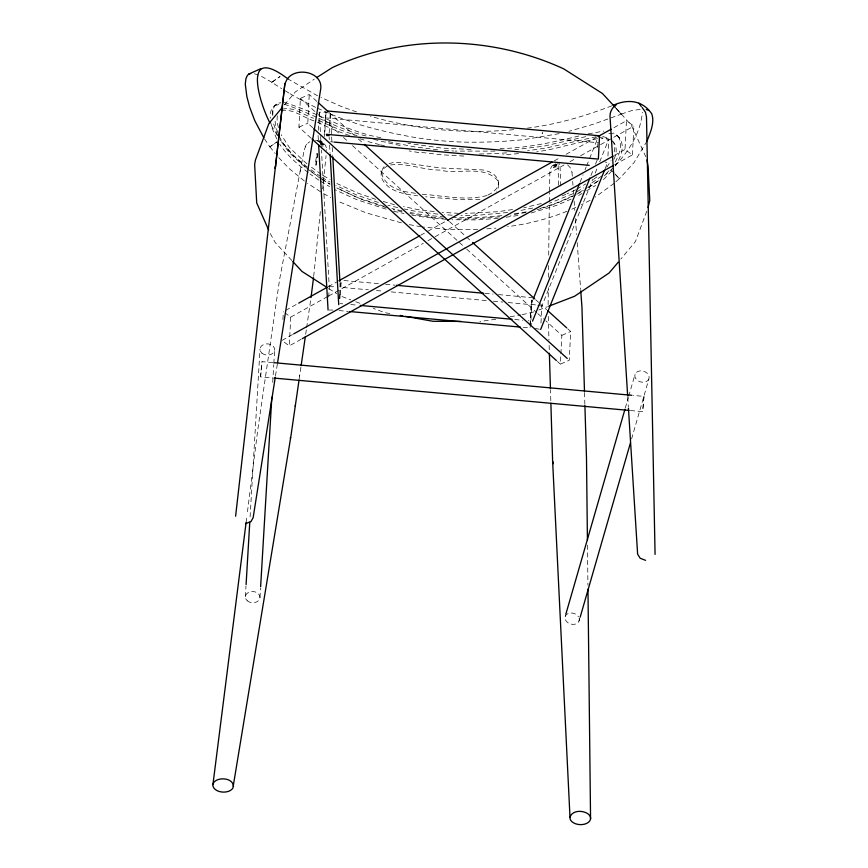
<?xml version="1.0" encoding="UTF-8"?>
<svg xmlns="http://www.w3.org/2000/svg" width="868" height="868" viewBox="0 0 868 868"><rect width="100%" height="100%" fill="white"/><g stroke="black" fill="none" stroke-linecap="round" stroke-linejoin="round"><path stroke-width="0.65" stroke-dasharray="4.34 3.25" d="M548.12 304.592L548.326 287.634M548.446 277.272L548.587 265.554M548.706 255.138L549.325 203.047M549.346 201.745L549.455 192.577M549.466 191.242L549.943 169.965L551.712 166.331L554.619 163.976M326.607 150.392L326.618 149.621M269.861 146.898L277.022 141.853L269.861 146.898L264.48 138.815M271.771 82.297L279.952 76.59L271.771 82.297L281.688 88.634M272.791 115.542L272.975 109.173L275.004 105.538L278.53 103.14L280.928 102.782M614.87 173.839L619.405 178.743L613.058 171.853M621.314 114.142L615.868 108.261L621.314 114.142L593.56 124.157L568.92 131.328M282.935 319.543L283.337 311.688M310.95 138.045L298.928 127.151L300.382 98.366L309.247 94.482L317.254 101.74M301.12 339.301L289.283 345.887L290.747 317.102L285.453 313.239M312.795 127.802L307.782 123.267L309.247 94.482M318.35 130.319L319.272 112.189L326.585 112.232M324.22 134.681L325.945 112.026M326.053 112.156L324.589 136.504M329.189 132.978L330.241 112.254L331.934 142.016M328.722 297.073L329.243 286.711L321.442 150.066M339.822 294.556L339.985 282.718M340.516 294.523L341.233 280.277M530.001 325.359L531.748 299.992M530.142 324.838L531.194 304.104L532.702 300.339M531.965 300.252L530.912 320.976L528.221 320.737M540.981 322.994L541.827 306.154L592.692 179.361M567.694 328.755L570.699 331.478L569.245 360.263L560.392 364.148L560.858 354.99M560.923 353.677L561.846 335.363L545.82 320.834M597.651 147.495L597.846 143.611M607.947 156.023L608.804 139.184L598.171 137.133M614.663 164.768L632.414 154.895L625.003 149.48L626.468 120.695L612.265 128.594M632.414 154.895L633.868 126.11L626.468 120.695M245.362 596.739L246.002 585.911M250.093 516.883L260.02 349.066M259.977 597.531L260.541 588.048M272.715 382.343L273.756 364.744M273.832 363.399L274.635 349.858M542.261 132.999L542.218 133.65L542.316 132.392M272.216 114.37L272.975 109.433M554.305 166.992L553.437 167.329L556.247 166.819L553.6 167.285M313.684 276.382L320.585 209.09M322.657 188.898L326.064 155.654M555.292 165.972L556.236 165.81L553.73 166.092M246.1 522.493L246.783 517.111M247.467 511.74L257.622 430.973L279.615 279.377L300.502 169.51M316.299 165.245L317.851 153.744M317.363 153.593L315.757 165.072L315.203 164.898L316.831 153.43M299.612 376.126L299.742 375.193M299.178 379.088L300.946 366.958M305.688 334.223L306.447 328.983M306.643 327.681L310.82 298.874M340.885 282.599L340.191 287.243L368.412 289.814M275.481 375.952L277.359 364.028M614.175 151.867L614.761 148.341L613.98 143.415L611.452 139.694M300.133 171.463L304.234 149.806M320.834 144.598L321.713 144.533L320.78 144.359M304.223 149.784L306.632 144.186L309.778 141.701M630.385 410.531L642.526 411.638L642.776 410.976L643.98 396.405L633.184 395.417M317.872 141.506C320.628 138.988 326.596 145.01 326.509 148.851M565.263 616.204L566.012 613.6M625.34 407.927L628.345 397.511M628.725 396.209L635.105 374.075M579.01 621.163L579.77 618.558M631.589 438.915L648.863 379.034A7.324 5.566 16.1 0 0 640.4 370.853A7.324 5.566 16.1 0 0 636.7 379.783A7.324 5.566 16.1 0 0 648.863 379.034M646.736 211.239L635.517 241.445L620.87 259.044M381.356 172.482L382.126 170.421M580.041 182.334L583.068 174.793M585.075 169.781L586.084 167.264M586.594 166.005L589.112 159.734M589.611 158.475L597.672 138.392M530.012 327.42L532.03 322.397M590.945 175.52L593.462 169.238M595.481 164.215L596.989 160.45L599.647 160.96M595.209 173.079L597.726 166.808M599.745 161.784L608.804 139.184L601.481 138.468M605.105 168.783L607.622 162.5L604.963 161.99M613.958 159.256C616.649 153.734 617.604 146.291 612.96 141.517M615.238 161.969C619.231 154.699 622.595 145.585 618.938 137.491C625.915 145.824 620.392 157.998 615.369 165.842M647.061 141.017L633.976 162.663L619.405 178.743M555.672 165.126L556.605 165.104L554.142 165.007L555.759 164.963M317.645 141.017L318.317 140.497L315.485 140.236M606.83 167.166L611.083 160.667M305.135 146.453L305.579 145.791M306.22 144.804L306.632 144.186M320.129 141.007L318.513 141.777L320.184 141.028M284.422 104.844L295.359 91.921L314.292 79.162M605.842 174.132L610.28 169.227M611.777 171.05L602.848 180.186M615.076 165.907C628.671 151.086 640.823 132.761 642.331 112.222M604.323 175.878L613.329 167.774M556.377 164.377C558.927 165.018 552.482 163.531 556.551 164.226M615.9 181.748L619.416 178.613M276.599 104.127C271.641 106.862 269.395 112.797 270.317 118.243M601.676 176.009L590.338 183.94M614.143 183.322L595.285 197.101M596.967 176.898L592.443 180.056M272.877 362.585L261.984 361.674L260.574 375.464L260.628 376.842L272.78 377.949M260.628 376.842L262.082 361.598M643.98 396.405L642.635 411.562M588.645 187.705L599.387 180.143M387.28 166.048L383.385 168.772A22.872 13.682 20.3 0 0 382.3 179.502C389.211 192.078 404.879 194.139 417.627 195.843M597.759 181.184L587.625 187.499M322.267 142.07L319.446 142.265L322.212 142.037M578.696 192.794L586.508 188.161M578.674 195.452L582.07 193.445M586.584 190.776L595.632 185.448M576.829 189.137L585.759 183.951M576.797 191.785L583.567 187.857M285.702 310.375L297.54 303.789M328.299 286.668L336.578 282.057M420.589 235.293L426.503 231.995M427.685 231.344L445.436 221.459M554.283 160.873L560.207 157.575M566.12 154.287L596.88 137.166M290.747 317.102L327.42 296.682M328.603 296.021L423.259 243.333M427.989 240.707L433.913 237.409M435.096 236.747L564.059 164.963M569.972 161.676L575.896 158.377M580.627 155.741L633.868 126.11M292.527 334.549L281.883 340.473L289.283 345.887M614.36 155.405L625.003 149.48M590.066 200.356L581.43 204.707M558.157 164.019L557.365 163.781M575.723 189.788L566.956 193.824M575.495 194.833C563.256 201.137 550.312 206.063 537.053 209.731M576.688 194.248L583.849 190.678M274.624 105.603L281.438 103.965M575.788 207.419L570.33 209.882M487.87 195.094L492.069 192.815L496.095 189.04A23.024 14.17 -5.9 0 0 497.212 178.027L493.935 174.403L488.966 171.625L482.988 169.954L440 167.915L402.481 162.566L393.215 162.49L388.007 163.976M298.928 127.151L307.782 123.267M561.846 335.363L570.699 331.478M572.544 196.016L555.629 203.34L539.788 208.526M571.144 199.087L556.464 205.412L530.793 213.083M562.073 195.908L565.741 194.345M572.869 193.748L549.509 203.231M566.945 211.239C547.979 219.018 527.928 224.052 507.606 226.646M533.787 311.927L522.156 314.704M538.746 310.028L547.426 306.719M321.095 142.938C324.795 142.363 318.382 143.448 320.976 142.753M621.314 114.077L631.296 110.735L642.287 109.032M611.788 105.831C584.576 116.269 556.399 124.547 527.418 128.117M486.905 195.539C465.812 201.105 443.407 195.701 422.065 194.193M541.241 203.557L523.74 207.821M532.659 208.06L518.239 210.913M588.222 133.846L603.803 131.133M585.781 136.656L543.205 146.258L514.789 149.697M578.923 135.983C553.014 142.363 526.843 148.027 500.033 148.656M390.633 164.974C407.07 162.696 423.237 170.128 439.729 170.052C458.141 174.978 482.923 164.475 497.418 180.186A22.872 14.083 -5.8 0 1 496.322 191.188M559.209 133.629L524.305 139.564A382.701 300.578 1.7 0 1 461.993 142.07A316.256 248.432 1.7 0 1 419.331 138.186A382.701 300.621 1.7 0 1 359.124 124.515L337.251 116.898L316.701 107.892M597.585 138.641L567.195 145.336A224.009 175.911 1.7 0 1 536.663 151.857M596.273 136.732L546.037 148.016L527.484 150.793M526.171 211.857L512.435 214.114M525.965 212.486L510.417 215.199M282.263 109.216C293.46 106.232 303.344 115.021 313.424 118.189M281.46 110.562C293.232 108.467 303.377 117.657 314.075 120.902M495.758 319.25L479.885 321.518M510.276 316.755L520.833 314.932M480.015 199.358L460.3 199.727L425.602 196.786M321.561 143.795L323.189 143.969L320.628 143.6L321.529 143.621M512.587 209.557L498.091 211.683L465.389 213.441M507.617 212.476L476.413 215.405L460.941 215.568M501.878 215.655L476.228 217.781L453.411 217.64M506.131 217.217L519.422 215.286M554.402 165.929L555.303 165.821M499.729 216.837L473.765 218.931L454.648 218.92M498.156 218.378L476.304 219.929L451.978 219.734M486.829 228.859L495.954 228.154M513.715 129.657C465.606 134.182 416.738 130.005 370.386 116.182M477.704 229.564L447.096 229.477L422.325 226.917M471.129 149.415L441.953 148.113L407.938 143.339M494.977 151.13L455.038 151.086M329.243 286.711L336.556 286.755M329.287 310.039L332.943 310.06M463.848 156.077L441.779 154.797L418.918 152.15M321.681 144.685L323.265 145.097M458.629 213.344L442.018 212.313M443.201 218.291L423.193 216.121L409.935 213.528M444.351 150.424L453.704 150.999M452.109 215.21L444.394 214.646M444.492 217.022L421.815 214.689L408.481 212.193M446.119 219.322L425.396 217.336L411.823 215.101M325.077 117.842L598.508 142.753M330.632 141.766L334.668 142.135M343.923 280.516L380.217 283.825M385.587 284.313L394.994 285.171M485.049 293.373L493.122 294.111M498.492 294.599L532.095 297.659M376.484 290.552L383.2 291.16M391.262 291.898L488.044 300.719M493.415 301.207L502.822 302.064M508.203 302.552L531.053 304.635M340.05 303.594L342.741 303.833M350.802 304.57L357.529 305.178M514.789 319.511L522.851 320.249M339.008 310.56L348.415 311.417M523.154 327.334L529.871 327.952M284.281 102.511C317.514 112.135 347.46 132.381 382.267 137.914M434.239 211.575L417.649 209.546L403.468 206.584M437.852 214.125L417.161 211.662L404.173 208.949M608.88 133.238L612.624 133.672L617.419 135.82L620.577 139.303L615.857 134.03L613.492 132.945M437.689 149.784L413.841 146.757L385.262 140.974M421.067 226.754L407.754 224.345M415.446 193.26C403.49 191.871 389.374 189.029 383.081 177.441A23.024 13.769 20.5 0 1 384.133 166.699M389.808 313.543L384.578 312.599L373.316 308.357M602.685 136.482L609.39 138.522M531.194 304.104L536.511 305.135M537.845 305.384L541.827 306.154M535.328 328.451L539.321 329.222M397.674 207.604L387.909 205.26M402.025 210.848L391.804 208.526M393.605 211.315L404.021 213.485M402.036 211.846L393.117 209.589M254.411 73.758L260.14 75.592L271.771 82.221M284.313 104.258C312.979 113.578 339.128 130.276 368.911 136.623M401.428 222.859L365.992 212.812L337.609 201.116M322.343 145.922L323.048 146.28M375.768 199.325L357.985 193.152L336.871 183.517M383.244 201.484L394.452 204.707M384.35 206.378L357.844 197.72L335.808 187.51M386.108 209.166L356.9 199.727L335.081 189.81M359.905 138.815L365.905 140.551M378.405 202.45L357.041 195.159L335.851 185.416M321.713 144.533L322.603 144.804M386.846 207.908L361.338 199.325L336.762 187.944M356.596 111.939L341.656 106.634L320.986 97.422M342.025 296.563L350.781 299.861M355.793 301.749L360.795 303.637M318.871 120.511L321.193 121.466A221.123 173.622 1.7 0 0 357.106 135.679M317.428 122.323L319.771 123.299A223.868 175.781 1.7 0 0 349.75 135.614M315.561 107.35L300.436 99.657M317.623 95.816L288.1 79.053M323.612 193.629L330.751 197.503M321.919 177.452L330.046 182.096M322.05 179.535L330.079 184.19L319.782 177.571M323.297 175.596L330.09 179.557M320.661 181.379L329.536 186.577M288.903 93.071L282.784 89.306M320.563 191.774L307.511 183.267M328.842 288.632L336.675 293.644M320.867 176.736L308.39 167.871M321.214 174.186L309.941 166.157M318.947 180.229L310.017 173.991M321.399 179.112L307.098 168.728M309.485 170.182L317.645 176.161M567.596 164.844L570.732 168.251L572.012 172.298M307.37 167.101C296.476 158.464 285.344 149.144 279.29 136.298M304.353 180.967L289.315 168.696L278.346 157.238M308.151 172.537C297.626 164.236 287.069 155.502 279.68 144.153M307.37 168.49L292.277 154.569L280.082 139.748M306.914 163.813L289.554 147.744L281.199 134.768M305.102 167.188L288.979 152.377L279.843 139.498M329.276 112.645L354.318 135.343M358.332 138.978L363.334 143.513M449.494 221.6L465.519 236.129M466.517 237.04L470.532 240.675M535.643 299.699L538.648 302.422M539.646 303.323L546.666 309.681M300.382 98.366L317.417 113.806M318.415 114.717L339.453 133.78M343.468 137.415L347.471 141.05M352.484 145.585L465.682 248.194M466.68 249.105L536.804 312.664M537.802 313.576L544.822 319.923M557.386 361.424L560.392 364.148M616.258 108.413L631.383 125.328L645.738 156.663M291.854 260.498L275.264 242.595L270.284 233.579M611.246 169.922L613.969 172.862M269.872 146.768L275.254 153.549M277.359 135.506L271.185 125.252M559.209 163.705L559.524 164.247L558.775 163.835M276.74 138.923L272.335 128.876L270.599 121.965M277.521 135.332L272.921 121.78M277.912 132.728L276.523 129.158A36.25 16.156 52.5 0 1 275.167 119.242M498.449 182.226L498.677 184.374M572.012 172.32L572.294 176.215M572.674 181.412L572.967 185.307M573.347 190.504L573.639 194.399M574.128 201.105L574.822 210.479M575.419 218.519L576.602 234.588M577.198 242.628L580.649 289.511M627.748 397.294L628.345 406.756M332.249 147.43L332.715 155.546M329.135 136.927L329.287 139.629M329.601 145.043L330.057 153.159M319.272 112.189L320.585 135.191M320.661 136.536L321.355 148.721M318.089 135.506L318.48 142.265M550.8 400.658L550.475 390.144M560.771 185.98L560.001 165.267L558.167 165.463L558.504 187.564M584.511 392.51L584.869 404.369M548.25 316.397L548.967 340.093M549.129 345.366L549.325 351.952M587.473 545.158L587.929 585.227M278.454 127.65A36.673 16.34 52.5 0 1 277.402 115.737M506.586 152.866A379.728 298.136 1.7 0 1 478.908 153.983M400.159 145.455A379.945 297.247 1.8 0 1 372.144 138.891M518.554 153.593A382.462 299.818 1.7 0 1 502.822 154.808M418.821 152.562A382.69 300.903 1.7 0 1 409.11 150.913M384.513 145.791A382.69 300.903 1.7 0 1 380.737 144.88M379.479 144.565A382.69 300.903 1.7 0 1 365.732 140.941M300.502 99.636A182.258 56.29 20.1 0 1 288.968 93.06M579.162 618.255A7.324 5.566 16.1 0 1 570.612 624.027A7.324 5.566 16.1 0 1 566.413 614.587A7.324 5.566 16.1 0 1 578.511 616.79M553.491 165.126L554.066 165.028L553.491 165.126M323.873 144.207L323.265 143.99L323.873 144.207M261.952 353.157A7.324 5.62 3.4 0 0 274.31 351.301A7.324 5.62 3.4 0 0 265.706 343.934A7.324 5.62 3.4 0 0 261.952 353.157M247.304 600.819A7.324 5.62 3.4 0 0 259.662 598.963A7.324 5.62 3.4 0 0 251.058 591.607A7.324 5.62 3.4 0 0 247.304 600.819"/><path stroke-width="1.3" d="M339.627 298.44L339.822 294.556M246.089 584.555L249.767 522.297M260.628 586.703L271.836 397.229M284.845 83.99L275.275 168.349L284.845 83.99L286.907 79.52M313.543 277.727L311.015 297.561M235.608 516.2L275.547 165.614M212.931 784.542L246.1 522.493M299.048 380.054L290.878 436.365M301.131 365.656L305.308 336.849M295.239 406.246L295.424 405.02M275.275 377.276L253.152 517.675L250.993 521.505L245.481 523.708M277.565 362.705L320.552 89.871C323.992 72.695 297.572 66.402 287.916 78.185M233.514 786.419C233.015 778.78 222.316 777.413 216.642 780.169A10.351 6.629 2.9 0 0 217.228 790.705A10.351 6.629 2.9 0 0 232.906 788.09L290.726 437.342M566.012 613.6L624.971 409.229M580.139 617.256L630.461 442.821M648.081 207.474L649.774 200.465L648.038 166.461L647.007 159.918M569.972 817.07C572.533 809.996 582.97 810.115 588.244 814.032A10.351 6.629 2.9 0 1 584.565 824.166A10.351 6.629 2.9 0 1 570.07 818.806L552.623 461.233L550.876 403.284M533.212 299.08L579.542 183.582M532.529 321.149L589.936 178.027M540.645 329.471L604.605 170.03M647.061 141.017C650.197 132.533 654.884 122.985 651.76 113.838C642.396 99.972 627.412 98.8 613.155 105.353M290.216 438.123L290.715 437.385M282.697 106.916L268.906 123.484L255.452 159.972L254.649 164.464L256.711 202.96L268.635 229.966M618.287 262.158L609.065 273.008L574.54 296.281L548.663 306.252M288.1 79.053C242.074 43.834 258.404 100.731 269.915 122.952M260.671 68.746L248.834 74.051L247.337 75.494L245.915 78.738L245.286 84.185L246.859 96.554L249.637 107.133L254.78 120.674L263.872 137.849M616.269 104.789C612.428 107.274 609.889 111.614 609.998 116.247L627.673 395.949M316.527 77.664L332.216 67.661C404.651 33.602 491.321 35.545 563.658 68.832L602.435 93.484L615.336 107.415M298.722 303.127L327.117 287.319M338.943 280.733L419.407 235.955M447.801 220.147L551.918 162.186M598.063 136.504L611.083 129.256M293.709 333.887L613.177 156.066M302.303 338.639L613.481 165.43M248.834 74.051L250.624 73.541M645.586 560.348L640.183 558.254L637.622 554.175L628.432 408.112M461.103 321.42L432.937 321.279L405.497 316.353M326.618 135.56L329.059 135.571M327.464 110.985L599.549 135.777L598.367 159.094L326.281 134.301M334.668 142.135L589.242 165.332M396.34 285.29L483.704 293.254M360.22 305.428L512.098 319.261M349.761 311.536L520.464 327.095M274.234 362.705L631.839 395.298M274.125 378.079L629.029 410.412M400.267 315.42L402.882 315.887M646.237 109.466L649.101 110.529M326.607 287.2L301.988 271.445L292.776 261.496M318.263 102.652L328.278 111.733M364.343 144.424L448.485 220.7M472.528 242.487L534.645 298.787M547.665 310.592L566.695 327.844M313.793 128.714L567.238 358.451M311.948 138.956L556.377 360.513M642.157 107.469L645.445 112.189L646.486 116.941L655.069 554.413M638.902 103.205L641.278 106.482M552.623 461.255L553.328 463.686M580.746 290.845L581.94 306.925L584.479 391.197M332.791 156.902L339.898 281.373M330.133 154.515L338.726 304.69M318.632 144.978L328.071 310.028M584.913 405.681L586.497 458.347L587.419 539.82M549.368 353.265L550.442 388.821M587.972 589.231L590.565 818.947"/></g></svg>
